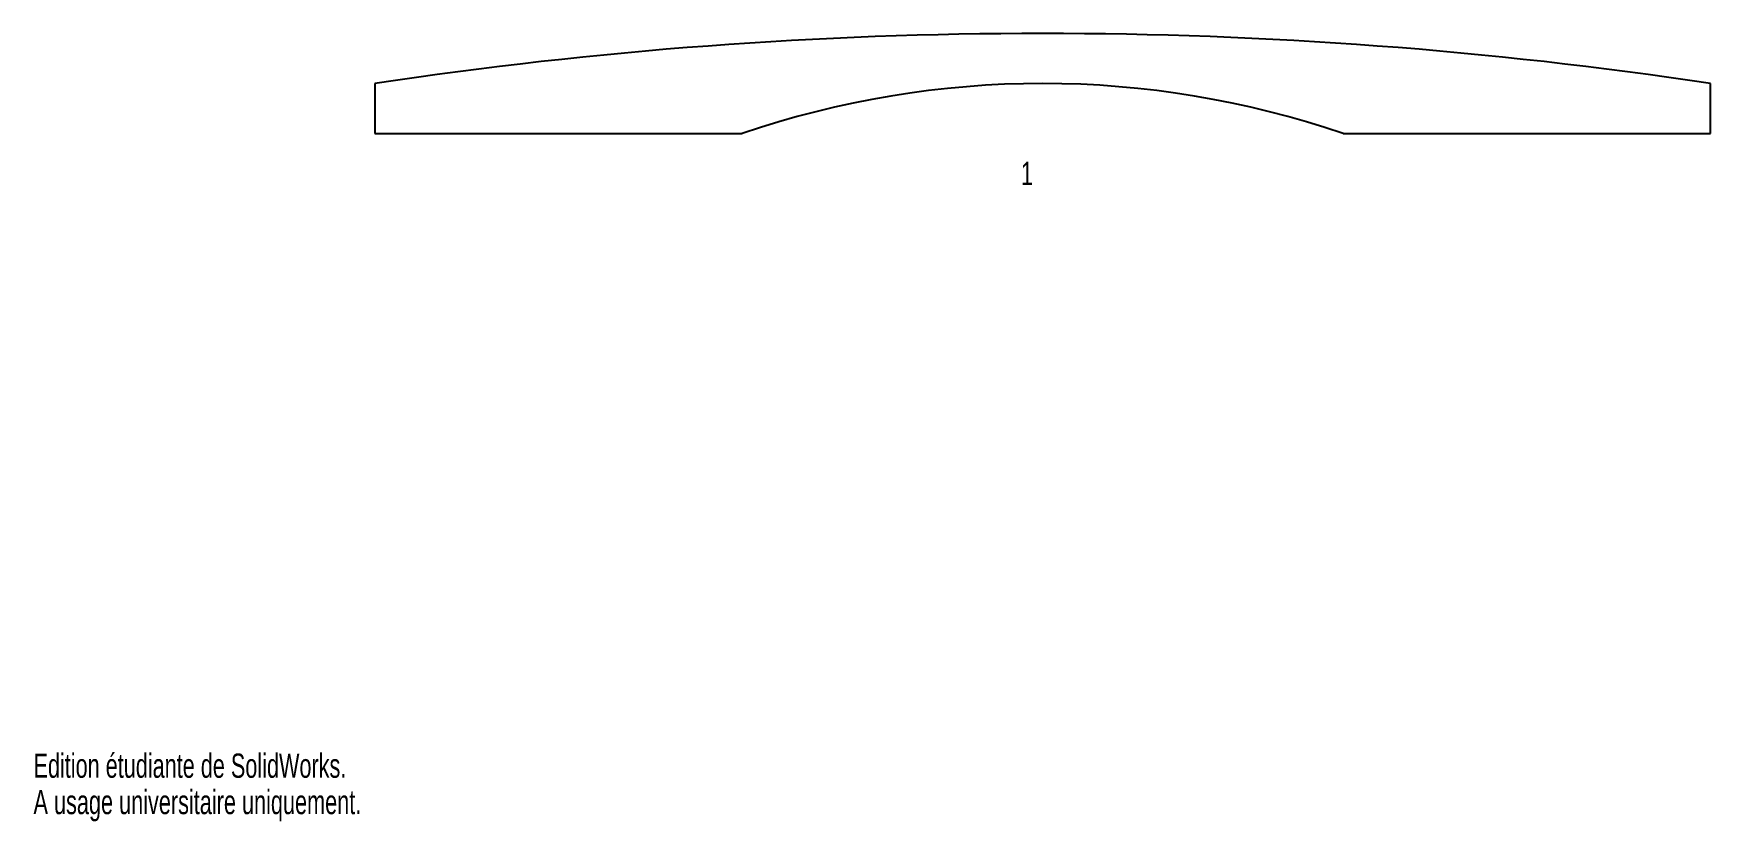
# Model space of a CAD drawing. Extents: x 0 to 251, y 0 to 118.
import ezdxf
from ezdxf.enums import TextEntityAlignment as Align

# ---------------------------------------------------------------- set-up
doc = ezdxf.new("R2010")
doc.units = 0
doc.layers.get('0').update_dxf_attribs({"linetype": 'CONTINUOUS'})

msp = doc.modelspace()

# ---------------------------------------------------------------- linework, layer by layer
at = {"color": 7, "linetype": 'CONTINUOUS'}
for p, q in [((51.11, 110.55), (51.11, 103.05)), ((251.11, 103.05), (251.11, 110.55)), ((51.11, 103.05), (106.11, 103.05)), ((196.11, 103.05), (251.11, 103.05))]:
    msp.add_line(p, q, dxfattribs=at)
for centre, radius, start, end in [((151.11, -552.37), 670.42, 81.42169, 98.57831), ((151.11, -28.2), 138.75, 71.0754, 108.9246)]:
    msp.add_arc(centre, radius, start, end, dxfattribs=at)

# ---------------------------------------------------------------- texts
for s, height, width, p in [('1', 3.5, 0.7, (147.85, 94.28)), ('Edition étudiante de SolidWorks.', 3.633, 0.667188, (0, 5.45)), ('A usage universitaire uniquement.', 3.633, 0.668182, (0, 0))]:
    msp.add_text(s, height=height, dxfattribs=dict(at, width=width)).set_placement(p, align=Align.BOTTOM_LEFT)

doc.saveas('drawing.dxf')
